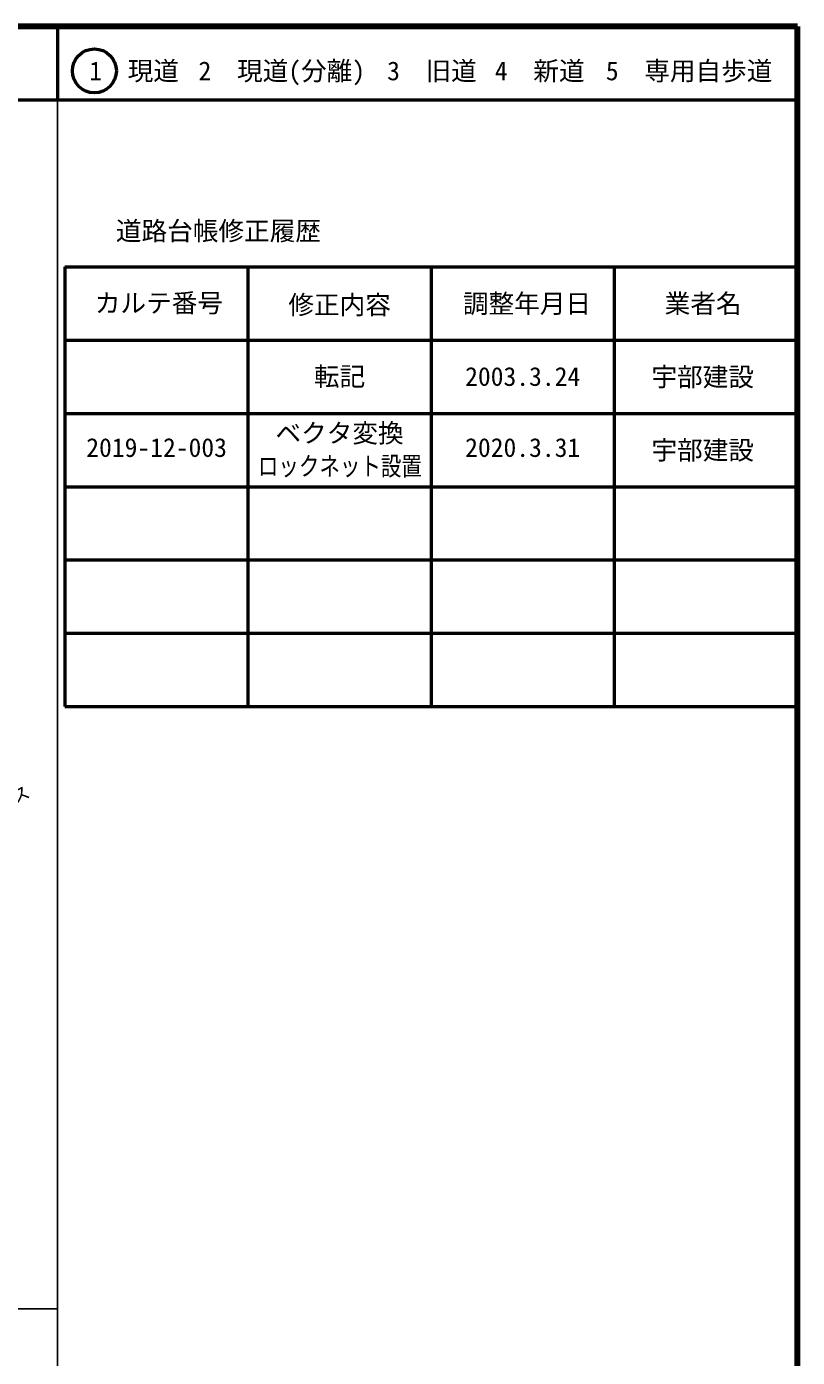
# Model space of a CAD drawing. Units: millimetres, scale not verified. Extents: x 40000 to 680000, y 20000 to 380000.
# Drawn here: x 574780 to 680000, y 198357 to 380000 of the extents above; entities that cross this region are included whole.
import ezdxf
from ezdxf.enums import TextEntityAlignment as Align

# ---------------------------------------------------------------- set-up
doc = ezdxf.new("R2010")
doc.units = ezdxf.units.MM
doc.header["$LTSCALE"] = 1000
for name, color, linetype, lineweight in [('M-STR-HTXT', 7, 'Continuous', 13), ('M-TTL', 2, 'Continuous', 13), ('M-TTL-BAND', 7, 'Continuous', 25), ('M-TTL-FRAM', 2, 'Continuous', 50), ('M-TTL-LINE', 7, 'Continuous', 50), ('M-TTL-TXT', 7, 'Continuous', 50)]:
    doc.layers.add(name, color=color, linetype=linetype, lineweight=lineweight)
doc.styles.add('ＭＳ ゴシック', font='')
doc.styles.get('ＭＳ ゴシック').set_extended_font_data('MS Gothic')

msp = doc.modelspace()

# ---------------------------------------------------------------- linework, layer by layer
at = {"layer": 'M-TTL', "lineweight": 140}
for p, q in [((680000, 380000), (40000, 380000)), ((680000, 20000), (680000, 380000))]:
    msp.add_line(p, q, dxfattribs=at)
at = {"layer": 'M-TTL-BAND'}
for p, q in [((579000, 20000), (579000, 370000)), ((40000, 205000), (579000, 205000))]:
    msp.add_line(p, q, dxfattribs=at)
at = {"layer": 'M-TTL-FRAM'}
for p, q in [((580000, 347197), (580000, 287197)), ((580000, 347197), (680000, 347197)), ((580000, 287197), (680000, 287197))]:
    msp.add_line(p, q, dxfattribs=at)
at = {"layer": 'M-TTL-LINE'}
for p, q in [((579000, 380000), (579000, 370000)), ((40000, 370000), (680000, 370000)), ((605000, 347197), (605000, 287197)), ((630000, 347197), (630000, 287197)), ((655000, 347197), (655000, 287197)), ((580000, 337197), (680000, 337197)), ((580000, 327197), (680000, 327197)), ((580000, 317197), (680000, 317197)), ((580000, 307197), (680000, 307197)), ((580000, 297197), (680000, 297197))]:
    msp.add_line(p, q, dxfattribs=at)
at = {"layer": 'M-TTL-TXT'}
msp.add_circle((584031, 373958), 3000, dxfattribs=at)

# ---------------------------------------------------------------- texts
at = {"layer": 'M-STR-HTXT', "style": 'ＭＳ ゴシック'}
msp.add_text('ガードフェンス', height=1833, rotation=26.253, dxfattribs=at).set_placement((567814, 270544), align=Align.BOTTOM_CENTER)
at = {"layer": 'M-TTL-TXT', "style": 'ＭＳ ゴシック'}
for s, p in [('1\u3000現道', (589448, 373958)), ('2\u3000現道(分離)', (609619, 373958)), ('3\u3000旧道', (630121, 373958)), ('4\u3000新道', (644824, 373958)), ('5\u3000専用自歩道', (665228, 373958)), ('道路台帳修正履歴', (600968, 352113)), ('カルテ番号', (592839, 342277)), ('修正内容', (617509, 342023)), ('調整年月日', (643089, 342197)), ('業者名', (667134, 342197)), ('転記', (617500, 332245)), ('2003.3.24', (642500, 332245)), ('宇部建設', (667077, 332189)), ('宇部建設', (667077, 322189))]:
    msp.add_text(s, height=2566, dxfattribs=at).set_placement(p, align=Align.MIDDLE_CENTER)
for s, p in [('ベクタ変換', (617500, 322464)), ('2020.3.31', (642500, 320495))]:
    msp.add_text(s, height=2566, dxfattribs=at).set_placement(p, align=Align.BOTTOM_CENTER)
msp.add_text('2019-12-003', height=2566, dxfattribs=at).set_placement((602125, 320495), align=Align.BOTTOM_RIGHT)
at = {"layer": 'M-TTL-TXT', "style": 'ＭＳ ゴシック', "width": 0.8}
msp.add_text('ロックネット設置', height=2566, dxfattribs=at).set_placement((628747, 317958), align=Align.BOTTOM_RIGHT)

doc.saveas('drawing.dxf')
